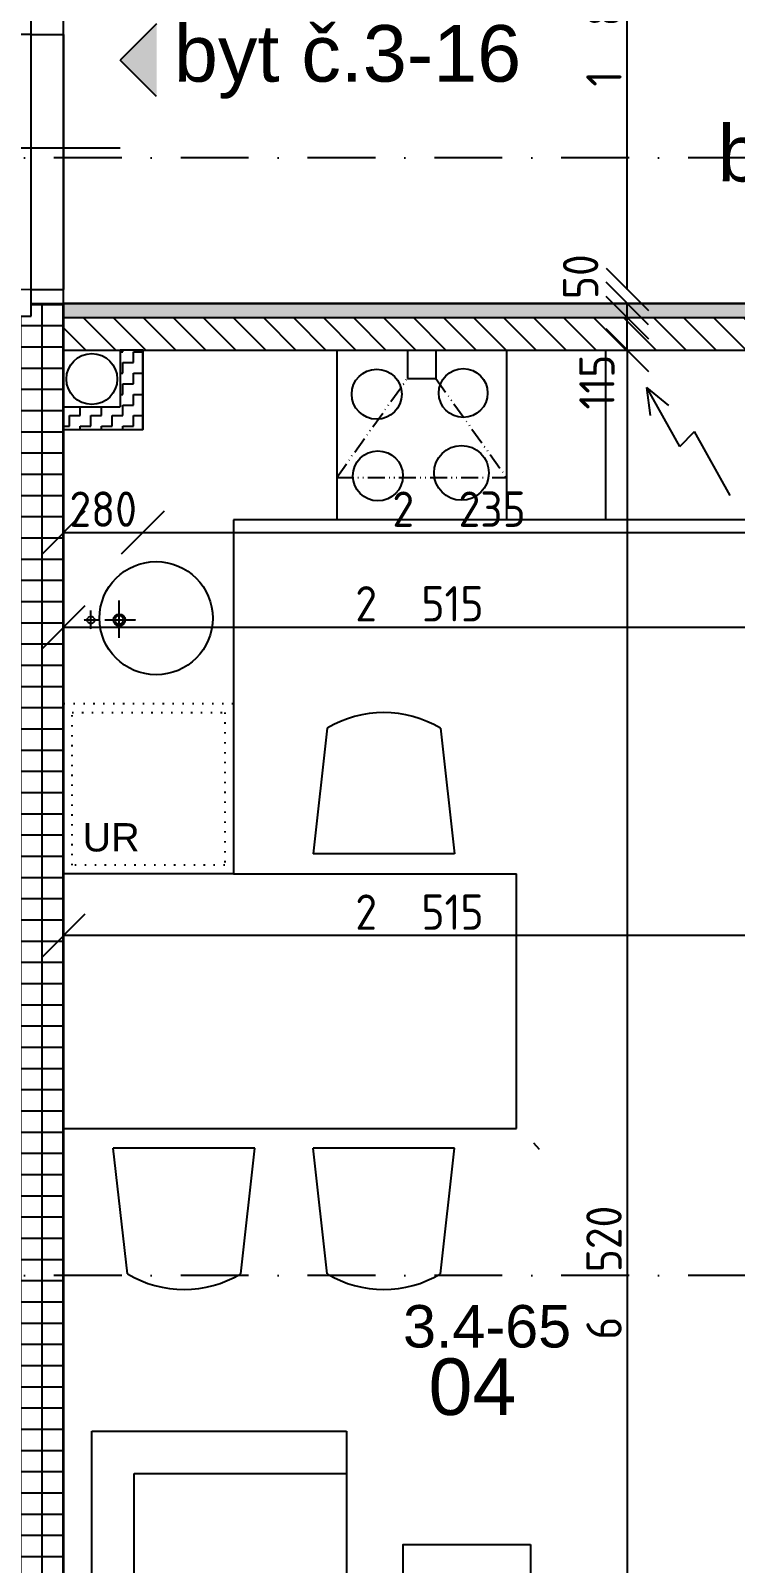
# Model space of a CAD drawing. Extents: x 4511820 to 5180432, y -1526536 to -944957.
# Drawn here: x 5129586 to 5132076, y -1119996 to -1114580 of the extents above; entities that cross this region are included whole.
import ezdxf

# ---------------------------------------------------------------- set-up
doc = ezdxf.new("R2010")
doc.units = 0
doc.header["$MEASUREMENT"] = 0
for name, pattern in [('ACAD_ISO07W100', [3.5, 0.5, -3]), ('ACAD_ISO12W100', [22, 12, -3, 0.5, -3, 0.5, -3]), ('BODKOCIARKOVANA_3', [5.6, 3, -1.3, 0, -1.3]), ('DASHED', [0.75, 0.5, -0.25])]:
    doc.linetypes.add(name, pattern=pattern)
doc.layers.get('0').update_dxf_attribs({"linetype": 'CONTINUOUS'})
doc.layers.get('Defpoints').update_dxf_attribs({"color": 61, "linetype": 'CONTINUOUS'})
for name, color, linetype in [('DVERE', 45, 'CONTINUOUS'), ('KÓTY', 4, 'CONTINUOUS'), ('MÚRY', 1, 'CONTINUOUS'), ('osi', 253, 'CONTINUOUS'), ('Plochy', 41, 'CONTINUOUS'), ('POPIS', 7, 'CONTINUOUS'), ('TENKÁ', 7, 'CONTINUOUS'), ('ZARIADENIE', 47, 'CONTINUOUS'), ('ZARIADENIE1', 145, 'CONTINUOUS'), ('zz-vetr', 52, 'CONTINUOUS'), ('ŠRAFY', 82, 'CONTINUOUS')]:
    doc.layers.add(name, color=color, linetype=linetype)
doc.styles.add('ARIAL', font='arial.ttf')
doc.styles.add('Style-Arial', font='arial.ttf')
doc.styles.add('STYLE1', font='isocp.shx')
doc.dimstyles.new('STANDARD-50', dxfattribs={"dimtxt": 125, "dimasz": 150, "dimexe": 10, "dimexo": 200, "dimgap": 20, "dimtad": 1, "dimdsep": 46, "dimlunit": 6, "dimtxsty": 'STYLE1', "dimblk1": 'OBLIQUE', "dimblk2": 'OBLIQUE', "dimsah": 1, "dimcen": 2.5, "dimse1": 1, "dimse2": 1, "dimadec": 0, "dimazin": 0, "dimtfac": 1, "dimtmove": 1, "dimatfit": 3, "dimldrblk": 'OBLIQUE', "dimfxl": 1, "dimtolj": 1, "dimtzin": 0, "dimarcsym": 0})

# ---------------------------------------------------------------- blocks, each defined once
blk = doc.blocks.new('SESACKA ROH1')
at = {"layer": 'ZARIADENIE', "color": 30, "ltscale": 0.25}
for p, q in [((4444944, -1318705.2), (4444944, -1317105.2)), ((4444944, -1317105.2), (4445844, -1317105.2)), ((4445094, -1318555.2), (4445094, -1317105.2)), ((4445844, -1317105.2), (4445844, -1317805.2)), ((4447444, -1317805.2), (4445844, -1317805.2)), ((4445844, -1317805.2), (4445844, -1318555.2)), ((4446569, -1317805.2), (4446569, -1318555.2)), ((4447294, -1318555.2), (4447294, -1317805.2)), ((4447444, -1318705.2), (4447444, -1317805.2)), ((4445094, -1318555.2), (4447294, -1318555.2)), ((4444944, -1318705.2), (4447444, -1318705.2))]:
    blk.add_line(p, q, dxfattribs=at)
at = {"layer": 'ZARIADENIE', "color": 45, "ltscale": 0.25}
blk.add_lwpolyline([(4447044, -1317155.2), (4446044, -1317155.2), (4446044, -1317605.2), (4447044, -1317605.2)], close=True, dxfattribs=at)
blk = doc.blocks.new('_OBLIQUE')
at = {"color": 0, "linetype": 'ByBlock'}
blk.add_line((-0.5, -0.5), (0.5, 0.5), dxfattribs=at)
blk = doc.blocks.new('*D17954')
at = {"layer": 'Defpoints', "color": 0}
for p in [(5131694.5, -1113604.2), (5131694.5, -1113604.2), (5131694.5, -1115494.2)]:
    blk.add_point(p, dxfattribs=at)
at = {"layer": 'KÓTY', "color": 0, "lineweight": -2}
blk.add_line((5131694.5, -1115494.2), (5131694.5, -1113604.2), dxfattribs=at)
at = {"layer": 'KÓTY', "color": 0, "linetype": 'ByBlock', "lineweight": -2, "xscale": 150, "yscale": 150, "zscale": 150}
for p, rotation in [((5131694.5, -1113604.2), 90), ((5131694.5, -1115494.2), 270)]:
    blk.add_blockref('_OBLIQUE', p, dxfattribs=dict(at, rotation=rotation))
at = {"layer": 'KÓTY', "color": 0, "insert": (5131612, -1114549.2), "char_height": 125, "attachment_point": 5, "rotation": 90, "style": 'STYLE1'}
blk.add_mtext('\\A1;1ﾠ890', dxfattribs=at)
blk = doc.blocks.new('*D17977')
at = {"layer": 'Defpoints', "color": 0}
for p in [(5132217.5, -1115709.2), (5131694.5, -1122229.2), (5132635, -1122229.2)]:
    blk.add_point(p, dxfattribs=at)
at = {"layer": 'KÓTY', "color": 0, "lineweight": -2}
blk.add_line((5131694.5, -1115709.2), (5131694.5, -1122229.2), dxfattribs=at)
at = {"layer": 'KÓTY', "color": 0, "linetype": 'ByBlock', "lineweight": -2, "xscale": 150, "yscale": 150, "zscale": 150}
for p, rotation in [((5131694.5, -1115709.2), 90), ((5131694.5, -1122229.2), 270)]:
    blk.add_blockref('_OBLIQUE', p, dxfattribs=dict(at, rotation=rotation))
at = {"layer": 'KÓTY', "color": 0, "insert": (5131612, -1118969.2), "char_height": 125, "attachment_point": 5, "rotation": 90, "style": 'STYLE1'}
blk.add_mtext('\\A1;6ﾠ520', dxfattribs=at)
blk = doc.blocks.new('*D17978')
at = {"layer": 'Defpoints', "color": 0}
for p in [(5131694.5, -1115594.2), (5131694.5, -1115594.2), (5131694.5, -1115709.2)]:
    blk.add_point(p, dxfattribs=at)
at = {"layer": 'KÓTY', "color": 0, "lineweight": -2}
blk.add_line((5131694.5, -1115709.2), (5131694.5, -1115594.2), dxfattribs=at)
at = {"layer": 'KÓTY', "color": 0, "linetype": 'ByBlock', "lineweight": -2, "xscale": 150, "yscale": 150, "zscale": 150}
for p, rotation in [((5131694.5, -1115594.2), 90), ((5131694.5, -1115709.2), 270)]:
    blk.add_blockref('_OBLIQUE', p, dxfattribs=dict(at, rotation=rotation))
at = {"layer": 'KÓTY', "color": 0, "insert": (5131587, -1115822), "char_height": 125, "attachment_point": 5, "rotation": 90, "style": 'STYLE1'}
blk.add_mtext('\\A1;115', dxfattribs=at)
blk = doc.blocks.new('*D17979')
at = {"layer": 'Defpoints', "color": 0}
for p in [(5131694.5, -1115544.2), (5131694.5, -1115544.2), (5131694.5, -1115594.2)]:
    blk.add_point(p, dxfattribs=at)
at = {"layer": 'KÓTY', "color": 0, "lineweight": -2}
blk.add_line((5131694.5, -1115594.2), (5131694.5, -1115544.2), dxfattribs=at)
at = {"layer": 'KÓTY', "color": 0, "linetype": 'ByBlock', "lineweight": -2, "xscale": 150, "yscale": 150, "zscale": 150}
for p, rotation in [((5131694.5, -1115544.2), 90), ((5131694.5, -1115594.2), 270)]:
    blk.add_blockref('_OBLIQUE', p, dxfattribs=dict(at, rotation=rotation))
at = {"layer": 'KÓTY', "color": 0, "insert": (5131529.5, -1115449.5), "char_height": 125, "attachment_point": 5, "rotation": 90, "style": 'STYLE1'}
blk.add_mtext('\\A1;50', dxfattribs=at)
blk = doc.blocks.new('*D17988')
at = {"layer": 'Defpoints', "color": 0}
for p in [(5129702.5, -1117409.2), (5132217.5, -1117409.2), (5129702.5, -1117777.5)]:
    blk.add_point(p, dxfattribs=at)
at = {"layer": 'KÓTY', "color": 0, "lineweight": -2}
blk.add_line((5132217.5, -1117777.5), (5129702.5, -1117777.5), dxfattribs=at)
at = {"layer": 'KÓTY', "color": 0, "linetype": 'ByBlock', "lineweight": -2, "xscale": 150, "yscale": 150, "zscale": 150, "rotation": 180}
blk.add_blockref('_OBLIQUE', (5129702.5, -1117777.5), dxfattribs=at)
at = {"layer": 'KÓTY', "color": 0, "linetype": 'ByBlock', "lineweight": -2, "xscale": 150, "yscale": 150, "zscale": 150}
blk.add_blockref('_OBLIQUE', (5132217.5, -1117777.5), dxfattribs=at)
at = {"layer": 'KÓTY', "color": 0, "insert": (5130960, -1117695), "char_height": 125, "attachment_point": 5, "style": 'STYLE1'}
blk.add_mtext('\\A1;2ﾠ515', dxfattribs=at)
blk = doc.blocks.new('*D17995')
at = {"layer": 'Defpoints', "color": 0}
for p in [(5129702.5, -1116019.2), (5129982.5, -1116019.2), (5129982.5, -1116353.5)]:
    blk.add_point(p, dxfattribs=at)
at = {"layer": 'KÓTY', "color": 0, "lineweight": -2}
blk.add_line((5129702.5, -1116353.5), (5129982.5, -1116353.5), dxfattribs=at)
at = {"layer": 'KÓTY', "color": 0, "linetype": 'ByBlock', "lineweight": -2, "xscale": 150, "yscale": 150, "zscale": 150, "rotation": 180}
blk.add_blockref('_OBLIQUE', (5129702.5, -1116353.5), dxfattribs=at)
at = {"layer": 'KÓTY', "color": 0, "linetype": 'ByBlock', "lineweight": -2, "xscale": 150, "yscale": 150, "zscale": 150}
blk.add_blockref('_OBLIQUE', (5129982.5, -1116353.5), dxfattribs=at)
at = {"layer": 'KÓTY', "color": 0, "insert": (5129842.5, -1116271), "char_height": 125, "attachment_point": 5, "style": 'STYLE1'}
blk.add_mtext('\\A1;280', dxfattribs=at)
blk = doc.blocks.new('*D17996')
at = {"layer": 'Defpoints', "color": 0}
for p in [(5129982.5, -1115989.2), (5132217.5, -1116039.2), (5132217.5, -1116353.5)]:
    blk.add_point(p, dxfattribs=at)
at = {"layer": 'KÓTY', "color": 0, "lineweight": -2}
blk.add_line((5129982.5, -1116353.5), (5132217.5, -1116353.5), dxfattribs=at)
at = {"layer": 'KÓTY', "color": 0, "linetype": 'ByBlock', "lineweight": -2, "xscale": 150, "yscale": 150, "zscale": 150, "rotation": 180}
blk.add_blockref('_OBLIQUE', (5129982.5, -1116353.5), dxfattribs=at)
at = {"layer": 'KÓTY', "color": 0, "linetype": 'ByBlock', "lineweight": -2, "xscale": 150, "yscale": 150, "zscale": 150}
blk.add_blockref('_OBLIQUE', (5132217.5, -1116353.5), dxfattribs=at)
at = {"layer": 'KÓTY', "color": 0, "insert": (5131100, -1116271), "char_height": 125, "attachment_point": 5, "style": 'STYLE1'}
blk.add_mtext('\\A1;2ﾠ235', dxfattribs=at)
blk = doc.blocks.new('*D17997')
at = {"layer": 'Defpoints', "color": 0}
for p in [(5129702.5, -1115989.2), (5132217.5, -1116039.2), (5132217.5, -1116688)]:
    blk.add_point(p, dxfattribs=at)
at = {"layer": 'KÓTY', "color": 0, "lineweight": -2}
blk.add_line((5129702.5, -1116688), (5132217.5, -1116688), dxfattribs=at)
at = {"layer": 'KÓTY', "color": 0, "linetype": 'ByBlock', "lineweight": -2, "xscale": 150, "yscale": 150, "zscale": 150, "rotation": 180}
blk.add_blockref('_OBLIQUE', (5129702.5, -1116688), dxfattribs=at)
at = {"layer": 'KÓTY', "color": 0, "linetype": 'ByBlock', "lineweight": -2, "xscale": 150, "yscale": 150, "zscale": 150}
blk.add_blockref('_OBLIQUE', (5132217.5, -1116688), dxfattribs=at)
at = {"layer": 'KÓTY', "color": 0, "insert": (5130960, -1116605.5), "char_height": 125, "attachment_point": 5, "style": 'STYLE1'}
blk.add_mtext('\\A1;2ﾠ515', dxfattribs=at)

msp = doc.modelspace()

# ---------------------------------------------------------------- hatches: boundary and pattern name
at = {"layer": 'TENKÁ'}
h = msp.add_hatch(color=256, dxfattribs=at)
h.dxf.hatch_style = 1
h.paths.add_polyline_path([(5130030.91, -1114555.781), (5130030.91, -1114812.602), (5129902.5, -1114684.191)])
at = {"layer": 'ŠRAFY', "ltscale": 0.25}
h = msp.add_hatch(dxfattribs=at)
h.set_pattern_fill('ANSI37', color=256, scale=600, angle=45)
h.set_pattern_definition([(90, (-3307273.674, 668852.734), (-75, 1e-14), []), (180, (-3307273.674, 668852.734), (-1e-14, -75), [])])
h.paths.add_polyline_path([(5129402.5, -1115589.191), (5129402.5, -1115669.191), (5129402.5, -1116244.191), (5129402.5, -1116384.191), (5129402.5, -1116389.191), (5129402.5, -1117639.191), (5129402.5, -1118239.191), (5129402.5, -1119134.191), (5129402.5, -1123464.191), (5129702.5, -1123464.191), (5129702.5, -1122404.191), (5129702.5, -1122229.191), (5129702.5, -1118409.191), (5129702.5, -1117509.191), (5129702.5, -1116909.191), (5129702.5, -1116039.191), (5129702.5, -1115959.191), (5129702.5, -1115659.191), (5129702.5, -1115544.191), (5129587.5, -1115544.191), (5129587.5, -1115589.191)])
at = {"layer": 'ŠRAFY'}
h = msp.add_hatch(dxfattribs=at)
h.set_pattern_fill('DOTS', color=256, scale=250)
h.set_pattern_definition([(0, (0, -50), (7.8125, 15.625), [0, -15.625])])
h.paths.add_polyline_path([(5133042.5, -1115544.191), (5129702.5, -1115544.191), (5129702.5, -1115594.191), (5133042.5, -1115594.191)])
at = {"layer": 'ŠRAFY', "ltscale": 0.25}
h = msp.add_hatch(dxfattribs=at)
h.set_pattern_fill('ANSI31', color=256, scale=600, angle=90, style=0)
h.set_pattern_definition([(135, (-2904913.184, 222612.926), (-53.0330086, -53.0330086), [])])
h.paths.add_polyline_path([(5133042.5, -1115594.191), (5129702.5, -1115594.191), (5129702.5, -1115709.191), (5129902.5, -1115709.191), (5129982.5, -1115709.191), (5132217.5, -1115709.191), (5132332.5, -1115709.191), (5133042.5, -1115709.191)])
h = msp.add_hatch(dxfattribs=at)
h.set_pattern_fill('ZIGZAG', color=256, scale=300, style=0)
h.set_pattern_definition([(0, (-68338.5, 303772), (37.5, 37.5), [37.5, -37.5]), (90, (-68301, 303772), (-37.5, 37.5), [37.5, -37.5])])
h.paths.add_polyline_path([(5129982.5, -1115989.191), (5129982.5, -1115709.191), (5129902.5, -1115709.191), (5129902.5, -1115909.191), (5129702.5, -1115909.191), (5129702.5, -1115989.191)])

# ---------------------------------------------------------------- linework, layer by layer
at = {"layer": 'DVERE'}
for p, q in [((5129587.5, -1114594.191), (5128687.5, -1114594.191)), ((5129587.5, -1115494.191), (5129587.5, -1114594.191)), ((5129702.5, -1114594.191), (5129702.5, -1115494.191))]:
    msp.add_line(p, q, dxfattribs=at)
at = {"layer": 'DVERE', "ltscale": 0.25}
msp.add_line((5127965.558, -1114994.191), (5129902.156, -1114994.191), dxfattribs=at)
at = {"layer": 'DVERE'}
msp.add_arc((5129587.5, -1114594.191), 900, 180, 270, dxfattribs=at)
at = {"layer": 'MÚRY'}
for p, q in [((5129702.5, -1114644.191), (5129702.5, -1110544.191)), ((5129587.5, -1114594.191), (5129587.5, -1114544.191)), ((5129702.5, -1114594.191), (5129702.5, -1114544.191)), ((5129587.5, -1114694.191), (5129587.5, -1114594.191)), ((5129587.5, -1114594.191), (5129702.5, -1114594.191)), ((5129587.5, -1115494.191), (5129702.5, -1115494.191)), ((5129587.5, -1115589.191), (5129587.5, -1115494.191)), ((5129702.5, -1115544.191), (5129702.5, -1115494.191)), ((5129102.5, -1115589.191), (5129587.5, -1115589.191)), ((5129702.5, -1115544.191), (5133042.5, -1115544.191)), ((5129702.5, -1115709.191), (5129702.5, -1115909.191)), ((5129702.5, -1115709.191), (5129902.5, -1115709.191)), ((5129902.5, -1115709.191), (5129902.5, -1115909.191)), ((5129982.5, -1115709.191), (5132217.5, -1115709.191)), ((5129982.5, -1115709.191), (5129982.5, -1115989.191)), ((5129702.5, -1115909.191), (5129902.5, -1115909.191)), ((5129702.5, -1115989.191), (5129702.5, -1122229.191)), ((5129702.5, -1115989.191), (5129982.5, -1115989.191))]:
    msp.add_line(p, q, dxfattribs=at)
at = {"layer": 'osi', "linetype": 'BODKOCIARKOVANA_3', "ltscale": 80}
for p, q in [((5157242.5, -1115029.191), (5093572.5, -1115029.191)), ((5157242.5, -1118979.191), (5093572.5, -1118979.191))]:
    msp.add_line(p, q, dxfattribs=at)
at = {"layer": 'Plochy'}
for points in [[(5129702.5, -1115544.191), (5129702.5, -1113604.191), (5132002.5, -1113604.191), (5132002.5, -1113794.191), (5132202.5, -1113794.191), (5132202.5, -1112494.191), (5134002.5, -1112494.191), (5134002.5, -1110544.191), (5136042.5, -1110544.191), (5136042.5, -1113729.191), (5135757.5, -1113729.191), (5135757.5, -1114209.191), (5136042.5, -1114209.191), (5136042.5, -1115544.191)], [(5129702.5, -1115989.191), (5129982.5, -1115989.191), (5129982.5, -1115709.191), (5132217.5, -1115709.191), (5132217.5, -1117409.191), (5134042.5, -1117409.191), (5134042.5, -1119074.191), (5132967.5, -1119074.191), (5132967.5, -1118729.191), (5132852.5, -1118729.191), (5132852.5, -1122229.191), (5129702.5, -1122229.191)]]:
    msp.add_lwpolyline(points, close=True, dxfattribs=at)
at = {"layer": 'TENKÁ'}
for p, q in [((5130030.91, -1114555.781), (5129902.5, -1114684.191)), ((5130030.91, -1114812.602), (5129902.5, -1114684.191)), ((5129587.5, -1115544.191), (5129702.5, -1115544.191)), ((5129702.5, -1115544.191), (5129702.5, -1115709.191)), ((5129702.5, -1115594.191), (5133042.5, -1115594.191)), ((5129982.5, -1115709.191), (5129902.5, -1115709.191)), ((5129702.5, -1115909.191), (5129702.5, -1115989.191))]:
    msp.add_line(p, q, dxfattribs=at)
at = {"layer": 'ZARIADENIE', "color": 45, "ltscale": 0.25}
for p, q in [((5130633.997, -1117045.455), (5130583.997, -1117489.583)), ((5131033.997, -1117045.455), (5131083.997, -1117489.583)), ((5131083.997, -1117489.583), (5130583.997, -1117489.583)), ((5130302.5, -1117559.191), (5131302.5, -1117559.191)), ((5131302.5, -1118459.191), (5131302.5, -1117559.191)), ((5129702.5, -1118459.191), (5131302.5, -1118459.191)), ((5129928.34, -1118972.928), (5129878.34, -1118528.8)), ((5130378.34, -1118528.8), (5129878.34, -1118528.8)), ((5130328.34, -1118972.928), (5130378.34, -1118528.8)), ((5130633.997, -1118972.928), (5130583.997, -1118528.8)), ((5131083.997, -1118528.8), (5130583.997, -1118528.8)), ((5131033.997, -1118972.928), (5131083.997, -1118528.8))]:
    msp.add_line(p, q, dxfattribs=at)
at = {"layer": 'ZARIADENIE', "ltscale": 0.25}
msp.add_line((5131384.065, -1118534.324), (5131364.272, -1118511.78), dxfattribs=at)
at = {"layer": 'ZARIADENIE', "color": 45, "ltscale": 0.25}
for centre, start, end in [((5130833.997, -1117375.478), 58.783386, 121.216614), ((5130128.34, -1118642.904), 238.783386, 301.216614), ((5130833.997, -1118642.904), 238.783386, 301.216614)]:
    msp.add_arc(centre, 385.896, start, end, dxfattribs=at)
at = {"layer": 'ZARIADENIE1', "color": 8, "ltscale": 0.25}
for p, q in [((5130667.5, -1115709.191), (5130667.5, -1116309.191)), ((5130667.5, -1115709.191), (5130667.5, -1116309.191)), ((5130917.5, -1115709.191), (5130917.5, -1115809.191)), ((5131017.5, -1115709.191), (5131017.5, -1115809.191)), ((5131267.5, -1115709.191), (5131267.5, -1116309.191)), ((5131267.5, -1115709.191), (5131267.5, -1116309.191)), ((5131267.5, -1115709.191), (5131267.5, -1116309.191)), ((5131617.5, -1115709.191), (5131617.5, -1116309.191)), ((5130917.5, -1115809.191), (5131017.5, -1115809.191)), ((5132217.5, -1116309.191), (5130302.5, -1116309.191)), ((5130302.5, -1116309.191), (5130302.5, -1117559.191)), ((5130302.5, -1117559.191), (5129702.5, -1117559.191))]:
    msp.add_line(p, q, dxfattribs=at)
at = {"layer": 'ZARIADENIE1', "color": 8, "linetype": 'ACAD_ISO12W100', "ltscale": 5}
for p, q in [((5130667.5, -1116159.191), (5130917.5, -1115809.191)), ((5131017.5, -1115809.191), (5131267.5, -1116159.191)), ((5130667.5, -1116159.191), (5131267.5, -1116159.191))]:
    msp.add_line(p, q, dxfattribs=at)
at = {"layer": 'ZARIADENIE1', "color": 8}
for p, q in [((5131776.76, -1115940.531), (5131763.876, -1115841.273)), ((5131879.592, -1116049.249), (5131763.876, -1115841.273)), ((5131841.425, -1115904.552), (5131763.876, -1115841.273)), ((5131879.592, -1116049.249), (5131931.425, -1115996.377)), ((5132057.352, -1116222.703), (5131931.425, -1115996.377))]:
    msp.add_line(p, q, dxfattribs=at)
at = {"layer": 'ZARIADENIE1', "color": 8, "linetype": 'DASHED'}
for p, q in [((5129899.269, -1116725.152), (5129899.269, -1116593.699)), ((5129774.199, -1116662.164), (5129826.232, -1116662.164)), ((5129798.846, -1116695.028), (5129798.846, -1116629.301)), ((5129848.604, -1116662.164), (5129958.149, -1116662.164))]:
    msp.add_line(p, q, dxfattribs=at)
at = {"layer": 'ZARIADENIE1', "color": 8, "linetype": 'ACAD_ISO07W100', "ltscale": 10}
msp.add_line((5130302.5, -1116959.191), (5129702.5, -1116959.191), dxfattribs=at)
msp.add_lwpolyline([(5129732.5, -1116989.191), (5130272.5, -1116989.191), (5130272.5, -1117529.191), (5129732.5, -1117529.191)], close=True, dxfattribs=at)
at = {"layer": 'ZARIADENIE1', "color": 8, "ltscale": 0.25}
for centre, radius in [((5130808.949, -1115864.957), 88.387), ((5131114.624, -1115860.748), 86.283), ((5130813.344, -1116153.267), 88.387), ((5131108.303, -1116142.745), 96.805), ((5130029.412, -1116656.316), 200)]:
    msp.add_circle(centre, radius, dxfattribs=at)
at = {"layer": 'ZARIADENIE1', "color": 8, "linetype": 'DASHED'}
msp.add_circle((5129798.846, -1116662.478), 12.931, dxfattribs=at)
at = {"layer": 'ZARIADENIE1', "color": 8, "linetype": 'Continuous'}
for centre, radius in [((5129899.536, -1116662.437), 20.877), ((5129899.269, -1116662.164), 14.781)]:
    msp.add_circle(centre, radius, dxfattribs=at)
at = {"layer": 'zz-vetr'}
msp.add_circle((5129802.352, -1115811.192), 90, dxfattribs=at)

# ---------------------------------------------------------------- block references
at = {"layer": 'Plochy', "color": 2, "xscale": -1, "rotation": 270}
msp.add_blockref('SESACKA ROH1', (6448507.691, -5566973.191), dxfattribs=at)

# ---------------------------------------------------------------- texts
at = {"layer": 'POPIS', "color": 11, "ltscale": 0.25, "style": 'Style-Arial'}
for s, p in [('byt č.3-16', (5130092.507, -1114760.355)), ('byt č.3-17', (5132013.472, -1115113.092))]:
    msp.add_text(s, height=200, dxfattribs=at).set_placement(p)
at = {"layer": 'POPIS', "lineweight": 40, "ltscale": 0.25, "style": 'ARIAL'}
for s, height, p in [('3.4-65', 150, (5130901.911, -1119233.579)), ('04', 200, (5130991.938, -1119472.118))]:
    msp.add_text(s, height=height, dxfattribs=at).set_placement(p)
at = {"layer": 'ZARIADENIE1', "color": 8, "ltscale": 0.25, "style": 'ARIAL'}
msp.add_text('UR', height=100, dxfattribs=at).set_placement((5129769.81, -1117480.608))

# ---------------------------------------------------------------- dimensions: what is measured, and where the dimension line sits
at = {"layer": 'KÓTY'}
for base, p1, p2, picture, middle in [((5131694.5, -1113604.191), (5131694.5, -1115494.191), (5131694.5, -1113604.191), '*D17954', (5131611.957, -1114549.191)), ((5131694.5, -1122229.191), (5132217.5, -1115709.191), (5132635, -1122229.191), '*D17977', (5131611.957, -1118969.191))]:
    dim = msp.add_linear_dim(base=base, p1=p1, p2=p2, angle=90, dimstyle='STANDARD-50', dxfattribs=at)
    dim.commit()
    dim.dimension.update_dxf_attribs({"geometry": picture, "text_midpoint": middle})
for base, p1, p2, picture, middle in [((5131694.5, -1115544.191), (5131694.5, -1115594.191), (5131694.5, -1115544.191), '*D17979', (5131612, -1115449.5)), ((5131694.5, -1115594.191), (5131694.5, -1115709.191), (5131694.5, -1115594.191), '*D17978', (5131669.5, -1115822))]:
    dim = msp.add_linear_dim(base=base, p1=p1, p2=p2, angle=90, dimstyle='STANDARD-50', dxfattribs=at)
    dim.commit()
    dim.dimension.update_dxf_attribs({"geometry": picture, "text_midpoint": middle, "dimtype": 160})
for base, p1, p2, picture, middle in [((5132217.5, -1116688), (5129702.5, -1115989.191), (5132217.5, -1116039.191), '*D17997', (5130960, -1116605.457)), ((5129982.5, -1116353.5), (5129702.5, -1116019.191), (5129982.5, -1116019.191), '*D17995', (5129842.5, -1116271)), ((5132217.5, -1116353.5), (5129982.5, -1115989.191), (5132217.5, -1116039.191), '*D17996', (5131100, -1116270.957)), ((5129702.5, -1117777.5), (5132217.5, -1117409.191), (5129702.5, -1117409.191), '*D17988', (5130960, -1117694.957))]:
    dim = msp.add_linear_dim(base=base, p1=p1, p2=p2, dimstyle='STANDARD-50', dxfattribs=at)
    dim.commit()
    dim.dimension.update_dxf_attribs({"geometry": picture, "text_midpoint": middle})

doc.saveas('drawing.dxf')
